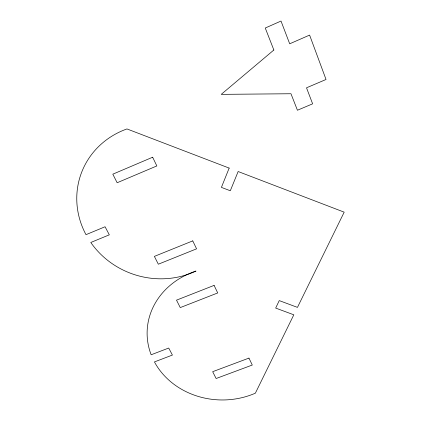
<?xml version="1.0" encoding="UTF-8"?>
<svg xmlns="http://www.w3.org/2000/svg" width="421" height="421" viewBox="0 0 421 421"><rect width="100%" height="100%" fill="white"/><g stroke="black" fill="none" stroke-linecap="round" stroke-linejoin="round"><path stroke-width="0.63" d="M229.166 168.09L221.409 187.387L230.308 190.755L238.144 171.531L344.183 212.163L297.458 307.383L279.249 300.599L275.671 308.077L293.816 314.803L255.352 393.193A75.006 66.502 0.9 0 1 154.439 361.918L172.405 355.066L168.721 348.041L151.15 354.771A75.006 66.502 0.9 0 1 196.007 271.045A81.558 76.733 19.8 0 1 90.794 242.48L109.313 234.834L105.071 226.751L85.995 234.665A81.558 76.733 19.8 0 1 126.963 128.937L229.166 168.09M273.855 50.004L221.23 94.362L290.974 93.746L297.431 110.244L312.629 103.824L306.509 87.805L326.038 79.48L309.603 35.096L289.695 43.8L281.007 21.05L265.256 28.023L273.855 50.004M152.649 157.222L112.817 174.178L117.149 182.746L156.833 165.942L152.649 157.222M192.755 240.88L154.381 256.389L158.333 264.209L196.57 248.832L192.755 240.88M214.094 285.385L176.504 300.152L180.262 307.588L217.715 292.948L214.094 285.385M248.953 358.103L212.668 371.69L216.115 378.516L252.279 365.039L248.953 358.103"/></g></svg>
